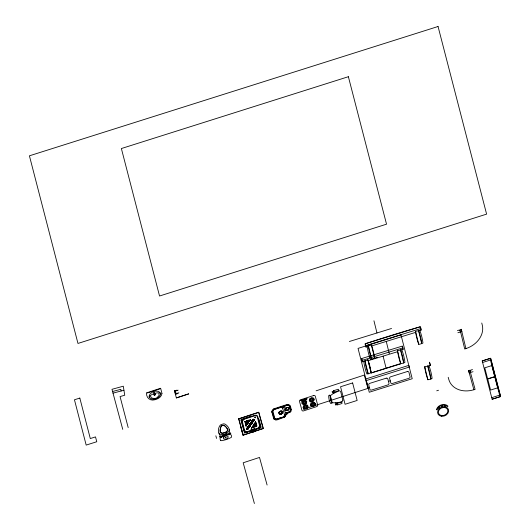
<?xml version="1.0" encoding="UTF-8"?>
<svg xmlns="http://www.w3.org/2000/svg" width="530" height="530" viewBox="0 0 530 530"><rect width="100%" height="100%" fill="white"/><g stroke="black" fill="none" stroke-linecap="round" stroke-linejoin="round"><path stroke-width="0.79" d="M271.877 412.154L271.837 411.803M274.189 408.67L273.109 409.306A1.458 1.166 -23 0 0 272.91 409.465L271.943 410.969A1.458 1.166 -23 0 0 271.883 411.181L271.844 411.942M278.959 413.069L279.012 412.678M279.211 412.837L279.476 412.035M282.318 412.592L282.331 412.26M282.596 412.174L282.497 412.897L282.589 412.559M282.576 412.671L281.808 413.672L282.172 413.32M282.603 412.208L282.477 412.777M283.908 407.305L284.968 411.803L285.697 412.539M284.544 415.407L284.55 414.944M285.325 409.445L285.398 408.69M288.91 408.392L288.578 409.571M290.341 410.598L290.367 410.041M291.288 409.518L290.917 411.227M279.012 412.83L279.144 413.407M278.946 412.718L279.177 412.055M279.27 412.439L279.595 413.625M279.416 412.89L280.059 411.691M282.132 412.645L282.112 412.101M282.271 412.777L282.338 412.36M285.306 409.292L285.425 409.73M285.61 408.769L285.677 409.69L286.465 410.24M285.61 415.573L286.246 413.87L290.109 412.174M288.618 409.107L288.519 408.179M288.877 408.789L288.724 409.458M285.644 415.348L285.372 416.222M273.023 410.671L273.493 410.028M279.019 412.38L279.078 413.433L280.105 414.142M283.471 407.119C281.516 407.795 284.106 406.788 283.066 406.994M282.145 412.578L281.967 413.002M283.868 407.55L284.02 406.987M282.457 413.009L282.192 413.393M285.306 409.107L285.498 408.478M288.784 409.193L288.87 408.822M290.367 410.432L290.202 410.949M150.58 396.162L151.388 397.944L154.382 398.573A5.413 4.319 -23 0 0 156.92 397.738L159.099 395.426L158.874 393.452M444.18 406.755L444.69 405.284M444.981 406.828L445.452 405.483M279.058 412.459L279.383 411.777M279.237 412.075L280.509 411.101M283.934 407.219L284.319 406.55M282.079 413.148L282.311 412.651M285.431 408.769L286.485 407.596M285.557 408.955L285.922 408.252M288.651 408.941L288.492 409.385M290.327 410.637L289.93 411.346M273.082 410.545L272.851 411.618M241.289 419.892L244.734 432.672M260.621 427.538L257.64 416.143L256.706 415.262L255.228 415.182L241.369 419.78M290.983 411.094L289.983 412.274M303.014 404.344L303.716 403.244M304.889 401.402L305.591 400.302M311.706 406.523L312.402 405.423M313.581 403.582L314.277 402.482M367.277 346.733L367.628 346.189L371.378 345.03L371.802 345.898L415.58 332.376L415.546 331.389L421.085 330.11L420.257 326.778A1072.833 856.798 -23 0 0 365.216 343.784A8.957 7.155 -23 0 0 366.044 347.117L367.277 346.733A85.542 68.317 -23 0 0 370.377 359.254A9.5 7.586 -23 0 0 374.577 357.955A91.504 73.08 -23 0 0 371.749 345.991L371.378 345.03L374.611 358.101M368.244 360.665L397.56 351.715L397.526 350.721L403.065 349.449A8.957 7.155 -23 0 0 402.237 346.117L361.738 358.518L362.56 361.851L367.9 359.771L368.324 360.639M279.098 412.194L279.429 411.81M279.648 411.843L280.88 411.267M283.166 406.96L283.371 407.067M281.702 413.32L282.033 412.897M281.92 413.347L282.185 412.969M285.445 408.59L285.776 408.107M288.439 409.829L288.737 409.299M288.764 409.385L288.459 409.789M285.425 416.116L284.491 417.242M304.147 408.895L304.922 407.822M306.214 406.033L306.989 404.96M310.302 401.859L311.077 400.793M312.375 398.997L313.151 397.931M273.129 415.374L273.738 414.546M280.317 407.603L280.926 406.782M279.754 418.627L280.363 417.799M289.685 408.385L290.294 407.557M287.459 412.95L288.068 412.128M284.252 406.623L284.762 406.139M283.928 416.507L284.557 415.069L282.51 407.987M289.393 411.803L289.903 411.373M279.714 411.552L279.482 411.75M279.363 412.214L279.84 411.664M285.75 408.478L286.233 407.967M281.238 413.798L282.119 413.089M288.346 409.591L287.604 410.127M287.551 410.392L288.658 409.564M301.331 400.15C300.371 401.747 302.511 399.401 301.524 400.766M260.535 427.65L244.853 432.732M273.354 410.167L274.07 409.617M273.937 409.697L280.589 407.464L281.748 407.504M285.856 408.02L286.246 407.722M288.274 409.975L287.896 410.227M284.126 416.302L282.689 417.19L276.322 419.131M303.074 399.58C302.073 401.13 304.28 398.885 303.266 400.196M304.816 399.01C303.856 400.607 306.022 398.275 305.008 399.627M306.366 398.514C306.201 400.223 307.387 397.261 306.532 399.13M286.306 413.831L286.684 413.625M284.683 417.083L277.336 419.813L275.785 419.939M279.953 411.77L280.337 411.538M286.419 407.663L286.982 407.471M286.061 408.107L287.28 407.603M281.145 413.658L281.774 413.248M281.529 413.658L281.894 413.374M284.656 406.225L285.233 405.881M286.2 407.795L286.624 407.537M281.953 413.639L281.404 413.97M289.089 411.956L289.632 411.638M273.871 408.815L287.081 404.503L289.201 404.807L290.394 406.172M301.212 400.031L300.768 400.667L301.669 400.832L301.643 400.044L301.212 400.031L301.457 400.945M302.955 399.468L302.511 400.104L303.412 400.263L303.352 399.461L302.955 399.468L303.193 400.382M304.697 398.898L304.253 399.534L305.154 399.7L305.088 398.891L304.697 398.898L304.935 399.812M306.433 398.328L305.995 398.964L306.897 399.13L306.83 398.322L306.433 398.328L306.678 399.242M244.211 418.779L242.144 420.336L241.806 422.317M257.693 428.657L259.76 427.094L260.098 425.12M175.271 391.001L177.033 390.385M176.967 390.133L174.728 390.868L175.662 394.24L177.894 393.512M175.41 391.054L178.133 390.159M178.855 392.79L176.093 393.691L175.377 391.1M316.112 390.815L364.302 375.061L367.959 388.384L303.398 409.292M285.107 405.94L287.816 405.192M287.121 407.444L287.704 407.418M301.835 403.131L303.756 402.502M304.849 402.144L306.777 401.515M309.255 400.707L311.183 400.077M312.276 399.719L314.197 399.09M280.059 411.267L281.43 411.114M280.118 411.651L280.847 411.412M287.757 410.061L286.578 410.26M287.445 410.366L287.101 410.439L287.77 410.3M280.767 413.751L281.364 413.559M280.847 413.91L281.39 413.731M280.893 414.076L281.423 413.904M281.45 413.957L280.993 414.115M286.896 412.665L289.188 411.916M303.1 407.736L305.022 407.106M306.115 406.749L308.036 406.119M310.52 405.311L312.442 404.682M313.541 404.324L315.463 403.694M482.22 360.937L490.581 358.273L500.585 396.539L492.132 399.229L482.22 360.937L490.681 358.253L500.585 396.539L492.125 399.216M482.538 362.52L490.442 360.002M472.482 369.556L470.653 370.139L470.878 370.993L470.176 371.503L470.441 372.524L473.058 371.689M491.9 365.561L494.755 376.605L487.626 378.857L484.771 367.82L492.443 365.389M494.808 376.691L495.351 376.512M497.716 387.814L494.854 376.777L487.726 379.029L490.581 390.067L498.26 387.642M491.727 397.672L499.631 395.155M176.377 397.917L188.687 393.889L176.377 397.917L174.324 390.438M461.259 329.289L460.047 329.673L464.717 349.005L465.93 348.621L461.259 329.289L461.868 331.806M365.859 378.963L408.789 365.382L409.233 367.085L366.263 380.6L368.118 387.775L369.39 387.377M333.635 391.014L332.032 391.809L332.515 392.346L333.873 391.915M330.481 398.812L330.965 398.653M330.76 399.905L331.25 399.752M336.954 403.807L335.589 404.238L335.437 404.966L337.179 404.708M468.613 370.622L469.825 370.238L475.105 389.378L473.893 389.762L468.613 370.622L469.302 373.113M371.172 372.888L400.707 363.56M388.457 381.375L390.259 380.812M436.727 390.809L438.502 390.252M349.396 341.492L391.544 328.474M365.667 345.6L420.707 328.593M374.703 358.141L377.333 357.326M400.7 363.871L371.258 372.974L367.9 359.771L371.132 372.835M424.742 367.78L424.709 366.786L430.247 365.514L429.419 362.182A8.957 7.155 -23 0 1 430.247 365.514M176.04 393.81L177.822 393.26M362.189 360.334L402.687 347.932M457.443 330.581L459.285 330.044L459.477 330.912L460.312 330.945L460.543 331.979L457.907 332.747M247.802 431.884L245.284 431.824L244.012 430.373M113.009 393.134L123.901 390.266M112.572 391.504L120.82 389.311L121.098 391.001M286.856 407.471L288.207 407.563M286.935 410.28L287.293 410.233M280.483 411.167L281.152 411.022M286.703 410.511L287.32 410.452M280.979 411.26L281.847 411.479M286.385 412.698L287.081 412.625M280.244 413.917L280.999 413.877M280.979 414.062L280.138 414.149M306.559 398.447L306.751 399.057M287.008 407.636L287.604 407.623M281.139 411.26L282.112 411.724M280.608 411.452L281.43 411.479M280.165 413.711L280.999 413.705M280.542 414.115L279.9 414.096M276.521 419.124L275.885 419.091M258.349 418.713L258.945 419.111L261.118 427.048L260.826 427.889L244.509 433.03L240.832 419.912L241.567 419.243L251.306 416.063L252.075 416.216M287.532 405.198L288.757 405.483M282.066 411.326L281.543 411.147M281.119 411.419L281.702 411.605M285.895 412.618L286.511 412.704M275.984 419.104L275.62 419.025M287.505 407.61L287.949 407.709M281.483 407.444L282.225 407.729M286.836 410.286L286.094 410.094M286.147 410.319L286.843 410.458M286.147 410.386L286.79 410.511M281.099 411.081L281.721 411.2M279.548 413.585L280.615 413.937M275.945 419.959L274.156 419.223M289.526 407.808L290.453 408.133M280.158 407.027L281.079 407.351M287.306 412.373L288.227 412.698M272.976 414.798L273.897 415.123M279.601 418.051L280.522 418.375M310.812 403.714L311.998 404.145M313.985 404.86L315.171 405.291M302.127 401.535L303.312 401.965M305.3 402.681L306.486 403.111M287.83 407.484L288.433 407.702M287.757 407.65L288.406 408.027M286.008 410.034L285.617 409.571M286.458 410.478L285.518 409.895M285.59 412.486L285.988 412.638M280.277 413.738L279.449 413.062M275.335 418.905L275.799 419.071M309.633 398.984L310.772 399.481M312.68 400.316L313.82 400.812M303.478 406.013L304.611 406.51M306.519 407.345L307.658 407.842M288.79 405.503L289.161 405.861M275.461 418.958L274.772 418.402M288.022 407.543L288.89 408.325M282 407.603L282.781 408.458M286.26 410.425L285.769 410.081M281.562 411.532L281.933 411.79M279.714 414.023L279.363 413.784M438.813 407.146L439.946 408.093M438.257 407.755L439.297 408.623M288.274 407.596L288.525 407.775M281.953 411.32L282.364 411.598M279.575 413.95L279.085 413.274M274.262 419.309L273.738 418.68M285.584 409.862L285.398 409.663M281.933 411.538L282.285 412.035M288.982 405.649L289.281 406.099M282.298 411.518L282.53 411.903M273.566 418.316L273.805 418.806M147.022 392.71L147.426 392.968L159.901 388.887L160.106 388.43M448.208 377.3L448.897 379.791A21.929 17.51 -23 0 0 473.886 389.729M311.176 397.884L311.607 399.448M311.852 400.342L312.283 401.906M312.442 402.489L312.866 404.059M313.111 404.947L313.541 406.517M304.618 399.083L304.79 399.7M303.75 400.309L304.18 401.879M304.425 402.767L304.856 404.337M305.015 404.913L305.446 406.483M305.691 407.371L306.121 408.941M302.875 399.653L303.047 400.263M301.139 400.223L301.305 400.832M290.347 406.04L291.281 409.451M289.201 405.927L290.38 410.233M288.936 408.584L288.711 408.12L288.877 408.709M285.299 409.186L285.478 409.829M282.47 411.757L282.609 412.28M282.404 411.79L282.543 412.294M282.172 411.797L282.338 412.419M282.02 411.896L282.165 412.439M279.416 412.837L279.515 413.214M272.837 411.485L274.706 418.289M271.85 412.022L273.613 418.442M267.1 485.023L259.514 457.436L243.184 462.783L254.387 503.5M240.435 425.941L243.025 435.362M215.843 435.786L216.565 438.409M175.152 391.173L175.854 393.737M122.748 429.373L111.982 389.305L123.298 386.204L124.736 395.228L120.058 396.566L128.187 427.584M490.038 358.446L500.042 396.712M441.98 405.384L442.384 406.96M441.974 407.073L442.146 407.742M441.159 405.642L441.569 407.219M334.377 392.054L334.576 392.816M337.12 402.634L337.312 403.383M332.966 392.2L333.31 393.525M335.702 402.774L336.046 404.099M427.942 379.858L424.709 366.786L424.835 367.813A91.504 73.08 -23 0 0 427.909 379.712A9.5 7.586 -23 0 0 432.109 378.413A85.542 68.317 -23 0 0 429.008 365.892M418.786 344.454L415.546 331.389L415.672 332.416A91.504 73.08 -23 0 0 418.746 344.315A9.5 7.586 -23 0 0 422.947 343.016A85.542 68.317 -23 0 0 419.846 330.495M402.237 346.117L403.065 349.449M400.759 363.792L397.526 350.721L397.652 351.748A91.504 73.08 -23 0 0 400.726 363.646A9.5 7.586 -23 0 0 404.927 362.354A85.542 68.317 -23 0 0 401.826 349.826M386.257 341.433L389.278 353.636M383.11 356.18L386.132 368.376M373.948 320.776L376.969 332.973M366.044 347.117L365.216 343.784L420.257 326.778A8.957 7.155 -23 0 1 421.085 330.11M481.77 323.022L482.38 325.539A21.929 17.51 -23 0 1 465.923 348.588M291.255 409.312L291.315 409.796M362.56 361.851A8.957 7.155 -23 0 1 361.738 358.518M368.264 360.725A91.504 73.08 -23 0 1 371.099 372.696A9.5 7.586 -23 0 1 366.899 373.994A85.542 68.317 -23 0 1 363.799 361.467M160.226 393.445A2.021 1.61 -23 0 0 158.934 392.829A11.044 8.818 -23 0 0 150.222 395.678A2.021 1.61 -23 0 0 149.453 396.97M252.823 431.778A1.378 1.1 -23 0 1 251.611 430.4A1.378 1.1 -23 0 1 253.757 429.691A1.378 1.1 -23 0 1 253.439 431.579M229.43 433.884A10.951 8.745 -23 0 1 229.212 434.653M229.165 429.287A12.859 10.269 -23 0 1 229.536 433.394M221.513 437.184A10.951 8.745 -23 0 1 220.93 436.667M220.599 436.322A12.68 10.123 -23 0 1 218.897 432.997M223.229 434.547A4.631 3.697 -23 0 1 218.493 431.917A11.474 9.162 -23 0 1 219.718 425.895L219.851 425.709A4.313 3.445 -23 0 1 220.904 424.696L223.375 423.887A4.061 3.246 -23 0 1 224.727 424.026L224.932 424.099A14.018 11.196 -23 0 1 228.94 428.399A4.657 3.717 -23 0 1 226.449 433.487M245.324 421.29L244.867 421.893L245.324 421.29M245.615 422.344L245.158 422.94L245.615 422.344M245.874 423.397L245.416 423.993L245.874 423.397M246.159 424.431L245.701 425.027L246.159 424.431M246.443 425.471L245.986 426.067L246.443 425.471M246.609 420.886L246.152 421.483L246.609 420.886M246.867 421.933L246.41 422.536L246.867 421.933M247.152 422.973L246.695 423.569L247.152 422.973M247.437 424.013L246.98 424.609L247.437 424.013M247.861 420.475L247.404 421.072L247.861 420.475M248.146 421.516L247.689 422.112L248.146 421.516M248.543 422.549L248.086 423.145L248.543 422.549M249.14 420.058L248.683 420.654L249.14 420.058M249.537 421.092L249.087 421.688L249.537 421.092M250.531 419.627L250.081 420.23L250.531 419.627M247.106 428.041L246.867 428.406L247.106 428.041M247.278 429.121L247.04 429.485L247.278 429.121M248.1 426.584L247.855 426.942L248.1 426.584M248.272 427.657L248.033 428.021L248.272 427.657M248.55 428.677L248.206 429.187L248.51 428.598M249.093 425.12L248.848 425.484L249.093 425.12M249.266 426.2L249.027 426.564L249.266 426.2M249.544 427.22L249.305 427.584L249.544 427.22M250.087 423.662L249.842 424.026L250.087 423.662M250.259 424.742L250.021 425.106L250.259 424.742M250.538 425.762L250.299 426.127L250.538 425.762M251.081 422.205L250.836 422.569L251.081 422.205M251.253 423.278L251.008 423.642L251.253 423.278M251.531 424.298L251.293 424.662L251.531 424.298M251.631 427.67L251.386 428.035L251.631 427.67M252.068 420.74L251.829 421.105L252.068 420.74M252.247 421.82L252.002 422.185L252.247 421.82M252.525 422.841L252.28 423.205L252.525 422.841M252.624 426.213L252.379 426.577L252.624 426.213M252.903 427.253L252.664 427.617L252.903 427.253M253.062 419.283L252.823 419.647L253.062 419.283M253.241 420.363L252.995 420.727L253.241 420.363M253.519 421.383L253.274 421.748L253.519 421.383M253.552 424.676L253.307 425.04L253.552 424.676M253.897 425.795L253.651 426.16L253.897 425.795M254.175 426.835L253.936 427.2L254.175 426.835M254.513 419.919L254.268 420.283L254.513 419.919M254.546 423.218L254.301 423.583L254.546 423.218M254.89 424.338L254.645 424.702L254.89 424.338M255.168 425.378L254.93 425.742L255.168 425.378M255.447 426.398L255.208 426.763L255.447 426.398M255.54 421.754L255.294 422.118L255.54 421.754M255.884 422.874L255.639 423.238L255.884 422.874M256.162 423.921L255.924 424.285L256.162 423.921M256.44 424.941L256.202 425.305L256.44 424.941M256.739 425.981L256.5 426.339L256.739 425.981M245.218 421.376L244.966 421.741L245.218 421.376M245.503 422.43L245.304 422.761L245.503 422.43M245.761 423.483L245.562 423.815L245.761 423.483M246.046 424.517L245.794 424.881L246.046 424.517M246.331 425.557L246.132 425.888L246.331 425.557M246.496 420.972L246.245 421.33L246.496 420.972M246.755 422.019L246.556 422.357L246.755 422.019M247.04 423.059L246.788 423.417L247.04 423.059M247.325 424.099L247.073 424.457L247.325 424.099M247.748 420.562L247.55 420.9L247.748 420.562M248.033 421.602L247.782 421.959L248.033 421.602M248.438 422.635L248.186 422.993L248.438 422.635M249.027 420.144L248.775 420.502L249.027 420.144M249.431 421.178L249.179 421.535L249.431 421.178M250.425 419.714L250.173 420.078L250.425 419.714M436.448 409.716L437.276 409.703A5.737 4.585 -23 0 1 441.569 405.516A5.737 4.585 -23 0 1 447.221 406.556L447.79 406.563L447.91 406.066A6.599 5.267 -23 0 0 441.397 404.847A6.599 5.267 -23 0 0 436.455 409.663L436.448 409.716M160.577 393.969L159.874 396.009L157.9 397.844A7.387 5.896 -23 0 1 153.614 399.242L151.043 398.898L149.42 397.619A3.743 2.988 -23 0 1 149.096 396.142L149.95 394.134L151.878 392.452A7.413 5.923 -23 0 1 155.919 391.127L158.377 391.378L160.106 392.538A3.743 2.988 -23 0 1 160.577 393.969M225.283 437.621C226.502 438.986 226.383 435.932 225.283 437.621M286.061 414.46C287.141 415.898 287.399 412.771 286.061 414.46M342.883 400.13L342.44 401.342L341.764 401.7A19.464 15.542 -23 0 1 332.164 402.661L330.362 395.691L332.966 393.717L338.962 390.882L339.71 390.789L340.671 391.557L342.883 400.13M337.047 403.469L337.431 404.953L341.943 403.522L342.002 402.707L341.565 402.038L337.047 403.469M333.734 390.67L334.119 392.14L338.63 390.709L338.69 389.894L338.253 389.239L333.734 390.67M246.755 428.379L247.212 427.895L246.755 428.379M246.927 429.459L247.384 428.969L246.927 429.459M247.748 426.922L248.206 426.431L247.748 426.922M247.921 428.001L248.378 427.511L247.921 428.001M248.742 425.464L249.206 425.02L248.742 425.464M248.915 426.537L249.385 426.1L248.915 426.537M249.193 427.558L249.65 427.074L249.193 427.558M249.736 424L250.193 423.516L249.736 424M249.908 425.08L250.365 424.596L249.908 425.08M250.186 426.1L250.644 425.61L250.186 426.1M250.723 422.542L251.194 422.099L250.723 422.542M250.902 423.622L251.366 423.178L250.902 423.622M251.18 424.643L251.651 424.199L251.18 424.643M251.717 421.085L252.187 420.641L251.717 421.085M251.28 428.015L251.743 427.571L251.28 428.015M251.896 422.165L252.359 421.721L251.896 422.165M252.174 423.178L252.631 422.695L252.174 423.178M252.711 419.621L253.168 419.137L252.711 419.621M252.267 426.551L252.737 426.113L252.267 426.551M252.883 420.701L253.347 420.217L252.883 420.701M252.552 427.597L253.022 427.153L252.552 427.597M253.168 421.721L253.631 421.277L253.168 421.721M253.201 425.014L253.658 424.53L253.201 425.014M253.545 426.133L254.009 425.696L253.545 426.133M254.161 420.264L254.619 419.773L254.161 420.264M253.824 427.18L254.294 426.736L253.824 427.18M254.195 423.556L254.658 423.112L254.195 423.556M254.539 424.676L254.996 424.185L254.539 424.676M254.817 425.723L255.288 425.279L254.817 425.723M255.188 422.099L255.645 421.608L255.188 422.099M255.096 426.736L255.559 426.252L255.096 426.736M255.533 423.218L255.997 422.774L255.533 423.218M255.811 424.258L256.268 423.775L255.811 424.258M256.089 425.279L256.56 424.841L256.089 425.279M256.387 426.319L256.845 425.828L256.387 426.319M161.961 393.426C161.67 396.937 158.006 398.971 154.932 399.733C150.268 401.177 146.201 398.05 146.492 392.889L160.636 388.258L161.961 393.426M242.25 421.31L244.588 430.486L246.006 431.579L247.788 431.466L257.918 428.134L259.654 426.127L257.209 416.454L256.447 415.646L255.149 415.633L243.985 419.296L242.25 421.31M254.711 417.269C255.42 419.17 256.48 415.705 254.711 417.269M223.461 437.753L223.428 437.919A1.544 1.232 -23 0 0 223.66 438.741L225.329 439.264A3.107 2.484 -23 0 0 227.059 438.694L228.185 437.25A1.544 1.232 -23 0 0 227.953 436.428L226.284 435.905A3.107 2.484 -23 0 0 224.554 436.475L223.461 437.753M153.819 392.571C153.905 393.896 155.171 391.796 153.819 392.571M154.21 394.32C154.316 396.069 155.986 393.3 154.21 394.32M238.831 418.879L243.25 435.024L263.132 428.432L258.653 412.406L238.831 418.879M238.606 418.786L243.111 435.243L263.357 428.545L258.792 412.194L238.606 418.786M329.289 395.201L328.673 395.725A23.823 19.027 -23 0 0 330.713 403.582L332.098 403.144A23.823 19.027 -23 0 1 330.064 395.287L329.289 395.201M226.052 432.069L222.825 433.129A2.869 2.292 -23 0 1 220.261 431.241A12.846 10.255 -23 0 1 221.229 426.325A2.266 1.815 -23 0 1 222.474 425.524A2.266 1.815 -23 0 1 223.958 425.451A12.846 10.255 -23 0 1 227.231 428.962A2.869 2.292 -23 0 1 226.052 432.069M226.111 432.195L222.839 433.275A3.047 2.431 -23 0 1 220.089 431.274A13.025 10.401 -23 0 1 221.076 426.272A2.451 1.954 -23 0 1 222.434 425.385A2.451 1.954 -23 0 1 224.057 425.318A13.025 10.401 -23 0 1 227.39 428.883A3.047 2.431 -23 0 1 226.111 432.195M226.436 433.46L223.216 434.514L223.335 434.925L226.555 433.871L226.436 433.46M230.663 433.03L219.44 436.7L219.552 437.117L230.775 433.441L230.663 433.03M254.307 428.664L250.63 429.87L251.386 432.632L255.069 431.427L254.307 428.664M253.4 431.42L252.85 431.87L253.4 431.42M313.601 395.539L300.543 399.805A1.431 1.146 -23 0 0 299.483 401.356L301.915 410.22A1.431 1.146 -23 0 0 303.584 410.889L316.642 406.616A1.431 1.146 -23 0 0 317.702 405.066L315.27 396.201A1.431 1.146 -23 0 0 313.601 395.539M286.915 405.132L274.321 409.246A2.372 1.895 -23 0 0 272.572 411.823L274.295 418.097A2.372 1.895 -23 0 0 277.051 419.197L283.066 417.229A2.372 1.895 -23 0 0 284.868 415.063A2.372 1.895 -23 0 1 286.677 412.89L288.85 412.181A2.219 1.769 -23 0 0 290.486 409.783L289.493 406.159A2.219 1.769 -23 0 0 286.915 405.132M438.052 26.5L29.415 155.813L77.97 343.44L486.606 214.127L438.052 26.5M348.376 76.704L121.377 148.539L159.543 296.012L386.536 224.183L348.376 76.704M79.825 398.07L74.452 399.772L86.178 445.094L96.771 441.742L95.513 436.899L90.299 438.555L79.825 398.07M352.622 382.938L340.545 386.754L345.076 404.277L357.154 400.455L352.622 382.938M400.991 334.894L358.042 348.402L369.258 392.246L412.214 378.731L400.991 334.894M386.191 378.195L369.808 383.342A1.411 1.126 -23 0 0 368.748 384.866L369.9 389.378A1.411 1.126 -23 0 0 371.523 390.053L387.907 384.899A1.411 1.126 -23 0 0 388.967 383.382L387.814 378.864A1.411 1.126 -23 0 0 386.191 378.195M407.285 371.557L390.676 376.784A1.411 1.126 -23 0 0 389.616 378.301L390.769 382.812A1.411 1.126 -23 0 0 392.392 383.488L409.001 378.268A1.411 1.126 -23 0 0 410.061 376.75L408.902 372.232A1.411 1.126 -23 0 0 407.285 371.557M371.696 359.035L368.41 345.951A91.504 73.08 -23 0 0 371.696 359.035M368.217 373.769L364.932 360.685A91.504 73.08 -23 0 0 368.217 373.769M430.877 378.983L427.677 365.872A91.504 73.08 -23 0 1 430.877 378.983M421.714 343.579L418.514 330.468A91.504 73.08 -23 0 1 421.714 343.579M403.694 362.917L400.494 349.807A91.504 73.08 -23 0 1 403.694 362.917M154.389 395.201A0.861 0.689 -23 0 0 155.456 394.227A0.861 0.689 -23 0 0 154.078 394.048A0.861 0.689 -23 0 0 154.389 395.201M303.723 404.363A2.458 1.968 -23 0 0 306.605 401.449A2.458 1.968 -23 0 0 302.584 401.157A2.458 1.968 -23 0 0 303.723 404.363M303.829 404.006A2.027 1.623 -23 0 0 306.201 401.601A2.027 1.623 -23 0 0 302.882 401.362A2.027 1.623 -23 0 0 303.829 404.006M304.988 408.968A2.458 1.968 -23 0 0 307.864 406.053A2.458 1.968 -23 0 0 303.849 405.761A2.458 1.968 -23 0 0 304.988 408.968M305.088 408.61A2.027 1.623 -23 0 0 307.466 406.205A2.027 1.623 -23 0 0 304.147 405.967A2.027 1.623 -23 0 0 305.088 408.61M311.15 401.939A2.458 1.968 -23 0 0 314.025 399.024A2.458 1.968 -23 0 0 310.004 398.732A2.458 1.968 -23 0 0 311.15 401.939M311.249 401.581A2.027 1.623 -23 0 0 313.621 399.176A2.027 1.623 -23 0 0 310.308 398.931A2.027 1.623 -23 0 0 311.249 401.581M312.415 406.543A2.458 1.968 -23 0 0 315.29 403.628A2.458 1.968 -23 0 0 311.269 403.337A2.458 1.968 -23 0 0 312.415 406.543M312.514 406.185A2.027 1.623 -23 0 0 314.886 403.781A2.027 1.623 -23 0 0 311.574 403.542A2.027 1.623 -23 0 0 312.514 406.185M441.98 415.573A4.876 3.895 -23 0 0 447.678 409.796A4.876 3.895 -23 0 0 439.714 409.213A4.876 3.895 -23 0 0 441.98 415.573M441.775 416.288A5.737 4.585 -23 0 0 448.486 409.485A5.737 4.585 -23 0 0 439.112 408.809A5.737 4.585 -23 0 0 441.775 416.288M220.732 440.476A0.716 0.57 -23 0 0 221.321 440.675A23.28 18.596 -23 0 0 231.1 437.502A0.716 0.57 -23 0 0 231.497 436.978A4.571 3.65 -23 0 0 230.868 434.679A0.716 0.57 -23 0 0 230.278 434.481A23.28 18.596 -23 0 0 220.506 437.707A0.716 0.57 -23 0 0 220.109 438.231A4.571 3.65 -23 0 0 220.732 440.476"/></g></svg>
